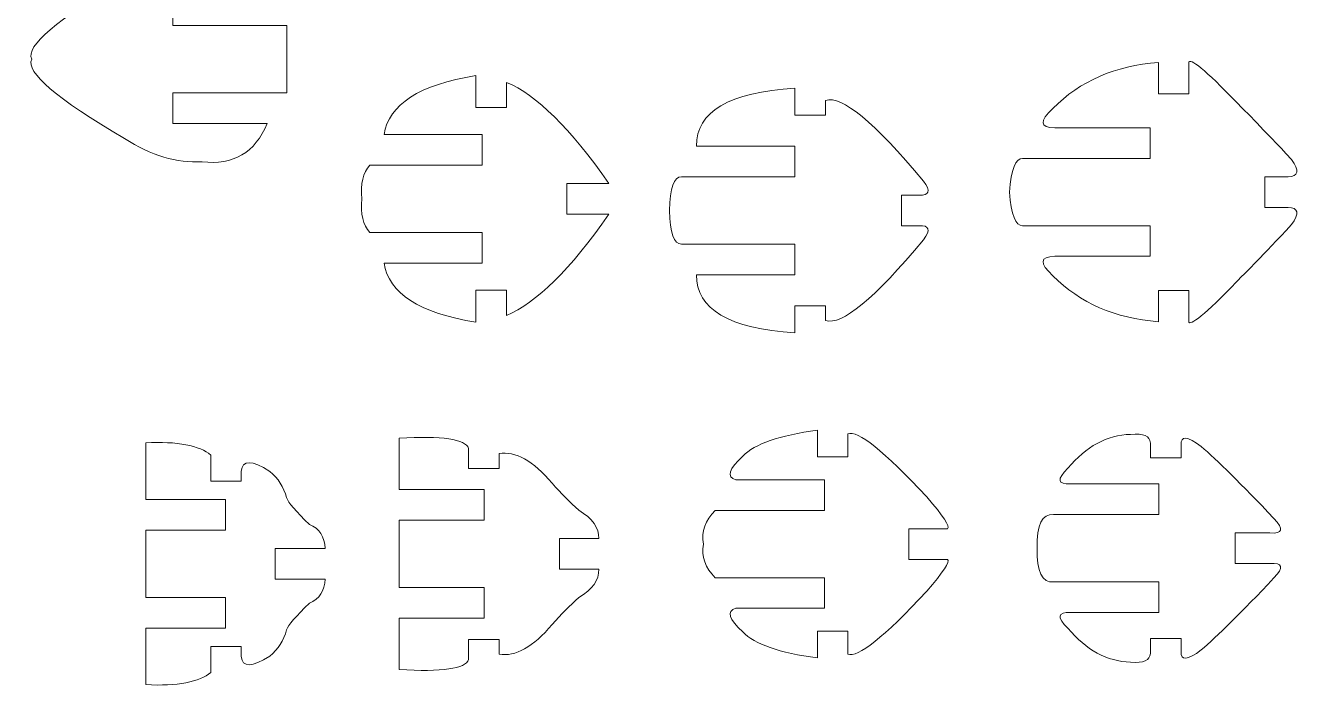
# Model space of a CAD drawing. Header units: inches. Extents: x -299 to 294, y -109 to 223.
# Drawn here: x -299.5 to -183.1, y -105.6 to -45.2 of the extents above; entities that cross this region are included whole.
import ezdxf

# ---------------------------------------------------------------- set-up
doc = ezdxf.new("R2010")
doc.units = ezdxf.units.IN
doc.header["$MEASUREMENT"] = 0
doc.layers.add('Layer 1', color=7, linetype='Continuous')

msp = doc.modelspace()

# ---------------------------------------------------------------- linework, layer by layer
at = {"layer": 'Layer 1', "color": 1, "lineweight": 9}
for points, knots in [([(-277.4066, -42.3872), (-278.5217, -39.7238), (-280.509, -38.5564), (-283.3689, -38.8852), (-283.3689, -38.8852), (-285.6628, -38.756), (-288.0219, -39.4655), (-290.4455, -41.0137), (-290.4455, -41.0137), (-296.6661, -44.6614), (-299.4937, -47.0766), (-298.9282, -48.2592)], [0, 0, 0, 0, 0.33333333, 0.33333333, 0.33333333, 0.33333334, 0.66666667, 0.66666667, 0.66666667, 0.66666668, 1, 1, 1, 1]), ([(-277.4064, -42.3872), (-277.4064, -42.3872), (-286.038, -42.3872), (-286.038, -42.3872), (-286.038, -42.3872), (-286.038, -42.3872), (-286.038, -45.1811), (-286.038, -45.1811), (-286.038, -45.1811), (-286.038, -45.1811), (-275.6132, -45.1811), (-275.6132, -45.1811)], [0, 0, 0, 0, 0.33333333, 0.33333333, 0.33333333, 0.33333334, 0.66666667, 0.66666667, 0.66666667, 0.66666668, 1, 1, 1, 1]), ([(-277.4066, -54.1312), (-278.5217, -56.7947), (-280.509, -57.962), (-283.3689, -57.6332), (-283.3689, -57.6332), (-285.6628, -57.7625), (-288.0219, -57.053), (-290.4455, -55.5048), (-290.4455, -55.5048), (-296.6661, -51.8571), (-299.4937, -49.4419), (-298.9282, -48.2592)], [0, 0, 0, 0, 0.33333333, 0.33333333, 0.33333333, 0.33333334, 0.66666667, 0.66666667, 0.66666667, 0.66666668, 1, 1, 1, 1]), ([(-205.4507, -54.5249), (-206.8402, -54.4954), (-206.9048, -53.9054), (-205.6445, -52.7541), (-205.6445, -52.7541), (-203.1703, -50.2549), (-199.9573, -48.8518), (-196.0055, -48.5454)], [0, 0, 0, 0, 0.5, 0.5, 0.5, 0.50000001, 1, 1, 1, 1]), ([(-193.2114, -48.5022), (-193.2114, -48.5022), (-193.2114, -51.4151), (-193.2114, -51.4151), (-193.2114, -51.4151), (-193.2114, -51.4151), (-196.0055, -51.4151), (-196.0055, -51.4151), (-196.0055, -51.4151), (-196.0055, -51.4151), (-196.0055, -48.5454), (-196.0055, -48.5454)], [0, 0, 0, 0, 0.33333333, 0.33333333, 0.33333333, 0.33333334, 0.66666667, 0.66666667, 0.66666667, 0.66666668, 1, 1, 1, 1]), ([(-255.5462, -50.3747), (-255.5462, -50.3747), (-255.546, -52.676), (-255.546, -52.676), (-255.546, -52.676), (-255.546, -52.676), (-258.34, -52.676), (-258.34, -52.676), (-258.34, -52.676), (-258.34, -52.676), (-258.34, -49.7457), (-258.34, -49.7457)], [0, 0, 0, 0, 0.33333333, 0.33333333, 0.33333333, 0.33333334, 0.66666667, 0.66666667, 0.66666667, 0.66666668, 1, 1, 1, 1]), ([(-226.4075, -52.0284), (-226.4075, -52.0284), (-226.4077, -53.3744), (-226.4077, -53.3744), (-226.4077, -53.3744), (-226.4077, -53.3744), (-229.2017, -53.3744), (-229.2017, -53.3744), (-229.2017, -53.3744), (-229.2017, -53.3744), (-229.2017, -50.8913), (-229.2017, -50.8913)], [0, 0, 0, 0, 0.33333333, 0.33333333, 0.33333333, 0.33333334, 0.66666667, 0.66666667, 0.66666667, 0.66666668, 1, 1, 1, 1]), ([(-277.4064, -54.1312), (-277.4064, -54.1312), (-286.038, -54.1312), (-286.038, -54.1312), (-286.038, -54.1312), (-286.038, -54.1312), (-286.038, -51.3373), (-286.038, -51.3373), (-286.038, -51.3373), (-286.038, -51.3373), (-275.6132, -51.3373), (-275.6132, -51.3373)], [0, 0, 0, 0, 0.33333333, 0.33333333, 0.33333333, 0.33333334, 0.66666667, 0.66666667, 0.66666667, 0.66666668, 1, 1, 1, 1]), ([(-217.8835, -60.6807), (-216.9305, -60.7277), (-216.7849, -60.3028), (-217.4473, -59.4053), (-217.4473, -59.4053), (-221.9575, -53.9955), (-224.9443, -51.5365), (-226.4075, -52.0284)], [0, 0, 0, 0, 0.5, 0.5, 0.5, 0.50000001, 1, 1, 1, 1]), ([(-184.1473, -58.9997), (-183.2186, -58.9703), (-183.1133, -58.4445), (-183.8323, -57.4225), (-183.8323, -57.4225), (-186.5711, -54.526), (-188.0655, -52.9718), (-188.3156, -52.7596)], [0, 0, 0, 0, 0.5, 0.5, 0.5, 0.50000001, 1, 1, 1, 1]), ([(-205.4507, -54.5249), (-205.4507, -54.5249), (-196.7423, -54.5249), (-196.7423, -54.5249), (-196.7423, -54.5249), (-196.7423, -54.5249), (-196.7423, -57.3188), (-196.7423, -57.3188), (-196.7423, -57.3188), (-196.7423, -57.3188), (-208.4073, -57.3188), (-208.4073, -57.3188)], [0, 0, 0, 0, 0.33333333, 0.33333333, 0.33333333, 0.33333334, 0.66666667, 0.66666667, 0.66666667, 0.66666668, 1, 1, 1, 1]), ([(-266.743, -55.1461), (-266.743, -55.1461), (-257.7702, -55.1461), (-257.7702, -55.1461), (-257.7702, -55.1461), (-257.7702, -55.1461), (-257.7702, -57.94), (-257.7702, -57.94), (-257.7702, -57.94), (-257.7702, -57.94), (-268.0516, -57.94), (-268.0516, -57.94)], [0, 0, 0, 0, 0.33333333, 0.33333333, 0.33333333, 0.33333334, 0.66666667, 0.66666667, 0.66666667, 0.66666668, 1, 1, 1, 1]), ([(-238.1935, -56.2054), (-238.1935, -56.2054), (-229.2239, -56.2054), (-229.2239, -56.2054), (-229.2239, -56.2054), (-229.2239, -56.2054), (-229.2239, -58.9993), (-229.2239, -58.9993), (-229.2239, -58.9993), (-229.2239, -58.9993), (-239.5748, -58.9991), (-239.5748, -58.9991)], [0, 0, 0, 0, 0.33333333, 0.33333333, 0.33333333, 0.33333334, 0.66666667, 0.66666667, 0.66666667, 0.66666668, 1, 1, 1, 1]), ([(-184.1473, -58.9997), (-184.1473, -58.9997), (-186.2684, -58.9997), (-186.2684, -58.9997), (-186.2684, -58.9997), (-186.2684, -58.9997), (-186.2684, -61.7936), (-186.2684, -61.7936), (-186.2684, -61.7936), (-186.2684, -61.7936), (-184.1473, -61.7936), (-184.1473, -61.7936)], [0, 0, 0, 0, 0.33333333, 0.33333333, 0.33333333, 0.33333334, 0.66666667, 0.66666667, 0.66666667, 0.66666668, 1, 1, 1, 1]), ([(-246.191, -59.6214), (-246.191, -59.6214), (-250.0424, -59.6218), (-250.0424, -59.6218), (-250.0424, -59.6218), (-250.0424, -59.6218), (-250.0424, -62.4157), (-250.0424, -62.4157), (-250.0424, -62.4157), (-250.0424, -62.4157), (-246.191, -62.4157), (-246.191, -62.4157)], [0, 0, 0, 0, 0.33333333, 0.33333333, 0.33333333, 0.33333334, 0.66666667, 0.66666667, 0.66666667, 0.66666668, 1, 1, 1, 1]), ([(-217.8835, -60.6807), (-217.8835, -60.6807), (-219.4831, -60.6807), (-219.4831, -60.6807), (-219.4831, -60.6807), (-219.4831, -60.6807), (-219.4831, -63.4746), (-219.4831, -63.4746), (-219.4831, -63.4746), (-219.4831, -63.4746), (-217.8835, -63.4746), (-217.8835, -63.4746)], [0, 0, 0, 0, 0.33333333, 0.33333333, 0.33333333, 0.33333334, 0.66666667, 0.66666667, 0.66666667, 0.66666668, 1, 1, 1, 1]), ([(-184.1473, -61.7936), (-183.2186, -61.8231), (-183.1133, -62.3489), (-183.8323, -63.3709), (-183.8323, -63.3709), (-186.5711, -66.2673), (-188.0655, -67.8216), (-188.3156, -68.0337)], [0, 0, 0, 0, 0.5, 0.5, 0.5, 0.50000001, 1, 1, 1, 1]), ([(-217.8835, -63.4746), (-216.9305, -63.4277), (-216.7849, -63.8525), (-217.4473, -64.75), (-217.4473, -64.75), (-221.9575, -70.1598), (-224.9443, -72.6188), (-226.4075, -72.1269)], [0, 0, 0, 0, 0.5, 0.5, 0.5, 0.50000001, 1, 1, 1, 1]), ([(-205.4507, -66.2685), (-205.4507, -66.2685), (-196.7423, -66.2685), (-196.7423, -66.2685), (-196.7423, -66.2685), (-196.7423, -66.2685), (-196.7423, -63.4746), (-196.7423, -63.4746), (-196.7423, -63.4746), (-196.7423, -63.4746), (-208.4073, -63.4746), (-208.4073, -63.4746)], [0, 0, 0, 0, 0.33333333, 0.33333333, 0.33333333, 0.33333334, 0.66666667, 0.66666667, 0.66666667, 0.66666668, 1, 1, 1, 1]), ([(-266.743, -66.891), (-266.743, -66.891), (-257.7702, -66.891), (-257.7702, -66.891), (-257.7702, -66.891), (-257.7702, -66.891), (-257.7702, -64.0971), (-257.7702, -64.0971), (-257.7702, -64.0971), (-257.7702, -64.0971), (-268.0516, -64.0971), (-268.0516, -64.0971)], [0, 0, 0, 0, 0.33333333, 0.33333333, 0.33333333, 0.33333334, 0.66666667, 0.66666667, 0.66666667, 0.66666668, 1, 1, 1, 1]), ([(-238.1935, -67.9499), (-238.1935, -67.9499), (-229.2239, -67.9499), (-229.2239, -67.9499), (-229.2239, -67.9499), (-229.2239, -67.9499), (-229.2239, -65.156), (-229.2239, -65.156), (-229.2239, -65.156), (-229.2239, -65.156), (-239.5748, -65.1562), (-239.5748, -65.1562)], [0, 0, 0, 0, 0.33333333, 0.33333333, 0.33333333, 0.33333334, 0.66666667, 0.66666667, 0.66666667, 0.66666668, 1, 1, 1, 1]), ([(-205.4507, -66.2685), (-206.8402, -66.298), (-206.9048, -66.888), (-205.6445, -68.0392), (-205.6445, -68.0392), (-203.1703, -70.5385), (-199.9573, -71.9415), (-196.0055, -72.2479)], [0, 0, 0, 0, 0.5, 0.5, 0.5, 0.50000001, 1, 1, 1, 1]), ([(-255.5462, -71.6624), (-255.5462, -71.6624), (-255.546, -69.3611), (-255.546, -69.3611), (-255.546, -69.3611), (-255.546, -69.3611), (-258.34, -69.3611), (-258.34, -69.3611), (-258.34, -69.3611), (-258.34, -69.3611), (-258.34, -72.2914), (-258.34, -72.2914)], [0, 0, 0, 0, 0.33333333, 0.33333333, 0.33333333, 0.33333334, 0.66666667, 0.66666667, 0.66666667, 0.66666668, 1, 1, 1, 1]), ([(-193.2114, -72.2912), (-193.2114, -72.2912), (-193.2114, -69.3782), (-193.2114, -69.3782), (-193.2114, -69.3782), (-193.2114, -69.3782), (-196.0055, -69.3782), (-196.0055, -69.3782), (-196.0055, -69.3782), (-196.0055, -69.3782), (-196.0055, -72.2479), (-196.0055, -72.2479)], [0, 0, 0, 0, 0.33333333, 0.33333333, 0.33333333, 0.33333334, 0.66666667, 0.66666667, 0.66666667, 0.66666668, 1, 1, 1, 1]), ([(-226.4075, -72.1269), (-226.4075, -72.1269), (-226.4077, -70.7809), (-226.4077, -70.7809), (-226.4077, -70.7809), (-226.4077, -70.7809), (-229.2017, -70.7809), (-229.2017, -70.7809), (-229.2017, -70.7809), (-229.2017, -70.7809), (-229.2017, -73.264), (-229.2017, -73.264)], [0, 0, 0, 0, 0.33333333, 0.33333333, 0.33333333, 0.33333334, 0.66666667, 0.66666667, 0.66666667, 0.66666668, 1, 1, 1, 1]), ([(-227.1563, -82.1542), (-230.6235, -82.6221), (-232.8887, -83.4121), (-233.9522, -84.5247), (-233.9522, -84.5247), (-235.2526, -85.7057), (-235.4706, -86.4272), (-234.6063, -86.6886)], [0, 0, 0, 0, 0.5, 0.5, 0.5, 0.50000001, 1, 1, 1, 1]), ([(-224.3622, -82.4982), (-224.3622, -82.4982), (-224.3622, -84.5934), (-224.3622, -84.5934), (-224.3622, -84.5934), (-224.3622, -84.5934), (-227.1563, -84.5934), (-227.1563, -84.5934), (-227.1563, -84.5934), (-227.1563, -84.5934), (-227.1563, -82.1542), (-227.1563, -82.1542)], [0, 0, 0, 0, 0.33333333, 0.33333333, 0.33333333, 0.33333334, 0.66666667, 0.66666667, 0.66666667, 0.66666668, 1, 1, 1, 1]), ([(-215.2628, -91.1635), (-215.0239, -90.9639), (-215.6552, -89.9944), (-217.1566, -88.2549), (-217.1566, -88.2549), (-221.0883, -84.0462), (-223.4901, -82.1273), (-224.3622, -82.4982)], [0, 0, 0, 0, 0.5, 0.5, 0.5, 0.50000001, 1, 1, 1, 1]), ([(-204.0206, -87.0693), (-205.2324, -87.1141), (-205.3133, -86.6348), (-204.263, -85.6305), (-204.263, -85.6305), (-202.615, -83.6313), (-200.7084, -82.5993), (-198.5434, -82.5347)], [0, 0, 0, 0, 0.5, 0.5, 0.5, 0.50000001, 1, 1, 1, 1]), ([(-259.0185, -83.8152), (-259.3169, -82.9604), (-261.4334, -82.6543), (-265.3674, -82.8961), (-265.3674, -82.8961), (-265.3674, -84.5188), (-265.3674, -85.9662), (-265.3674, -87.589)], [0, 0, 0, 0, 0.5, 0.5, 0.5, 0.50000001, 1, 1, 1, 1]), ([(-193.9386, -83.4968), (-193.9386, -83.4968), (-193.9386, -84.6783), (-193.9386, -84.6783), (-193.9386, -84.6783), (-193.9386, -84.6783), (-196.7327, -84.6783), (-196.7327, -84.6783), (-196.7327, -84.6783), (-196.7327, -84.6783), (-196.7327, -83.3275), (-196.7327, -83.3275)], [0, 0, 0, 0, 0.33333333, 0.33333333, 0.33333333, 0.33333334, 0.66666667, 0.66666667, 0.66666667, 0.66666668, 1, 1, 1, 1]), ([(-185.8196, -91.5445), (-184.6484, -91.6402), (-184.527, -91.199), (-185.456, -90.2211), (-185.456, -90.2211), (-188.4452, -87.0605), (-190.6586, -84.8674), (-192.0965, -83.6419)], [0, 0, 0, 0, 0.5, 0.5, 0.5, 0.50000001, 1, 1, 1, 1]), ([(-279.7819, -85.902), (-279.7819, -85.902), (-279.7819, -86.8027), (-279.7819, -86.8027), (-279.7819, -86.8027), (-279.7819, -86.8027), (-282.5759, -86.8027), (-282.5759, -86.8027), (-282.5759, -86.8027), (-282.5759, -86.8027), (-282.5759, -84.4239), (-282.5759, -84.4239)], [0, 0, 0, 0, 0.33333333, 0.33333333, 0.33333333, 0.33333334, 0.66666667, 0.66666667, 0.66666667, 0.66666668, 1, 1, 1, 1]), ([(-279.7819, -85.9018), (-279.6848, -84.8613), (-278.8123, -84.8694), (-277.1644, -85.9259), (-277.1644, -85.9259), (-276.4133, -86.5466), (-275.9041, -87.3449), (-275.6376, -88.3205), (-275.6376, -88.3205), (-275.4922, -88.764), (-274.7974, -89.5784), (-273.5532, -90.7636), (-273.5532, -90.7636), (-272.6404, -91.1586), (-272.1637, -91.8924), (-272.1232, -92.9647)], [0, 0, 0, 0, 0.25, 0.25, 0.25, 0.25000001, 0.5, 0.5, 0.5, 0.50000001, 0.75, 0.75, 0.75, 0.75000001, 1, 1, 1, 1]), ([(-256.2245, -84.299), (-256.2245, -84.299), (-256.2245, -85.6441), (-256.2245, -85.6441), (-256.2245, -85.6441), (-256.2245, -85.6441), (-259.0185, -85.6441), (-259.0185, -85.6441), (-259.0185, -85.6441), (-259.0185, -85.6441), (-259.0185, -83.8154), (-259.0185, -83.8154)], [0, 0, 0, 0, 0.33333333, 0.33333333, 0.33333333, 0.33333334, 0.66666667, 0.66666667, 0.66666667, 0.66666668, 1, 1, 1, 1]), ([(-234.6063, -86.6886), (-234.6063, -86.6886), (-226.4921, -86.6886), (-226.4921, -86.6886), (-226.4921, -86.6886), (-226.4921, -86.6886), (-226.4921, -89.4825), (-226.4921, -89.4825), (-226.4921, -89.4825), (-226.4921, -89.4825), (-236.4967, -89.4825), (-236.4967, -89.4825)], [0, 0, 0, 0, 0.33333333, 0.33333333, 0.33333333, 0.33333334, 0.66666667, 0.66666667, 0.66666667, 0.66666668, 1, 1, 1, 1]), ([(-204.0204, -87.0693), (-204.0204, -87.0693), (-195.9691, -87.0693), (-195.9691, -87.0693), (-195.9691, -87.0693), (-195.9691, -87.0693), (-195.9691, -89.8632), (-195.9691, -89.8632), (-195.9691, -89.8632), (-195.9691, -89.8632), (-205.5717, -89.863), (-205.5717, -89.863)], [0, 0, 0, 0, 0.33333333, 0.33333333, 0.33333333, 0.33333334, 0.66666667, 0.66666667, 0.66666667, 0.66666668, 1, 1, 1, 1]), ([(-265.3674, -87.589), (-265.3674, -87.589), (-257.607, -87.589), (-257.607, -87.589), (-257.607, -87.589), (-257.607, -87.589), (-257.607, -90.3829), (-257.607, -90.3829), (-257.607, -90.3829), (-257.607, -90.3829), (-265.3674, -90.3829), (-265.3674, -90.3829)], [0, 0, 0, 0, 0.33333333, 0.33333333, 0.33333333, 0.33333334, 0.66666667, 0.66666667, 0.66666667, 0.66666668, 1, 1, 1, 1]), ([(-288.5067, -88.4898), (-288.5067, -88.4898), (-281.217, -88.4898), (-281.217, -88.4898), (-281.217, -88.4898), (-281.217, -88.4898), (-281.217, -91.2837), (-281.217, -91.2837), (-281.217, -91.2837), (-281.217, -91.2837), (-288.5067, -91.2837), (-288.5067, -91.2837)], [0, 0, 0, 0, 0.33333333, 0.33333333, 0.33333333, 0.33333334, 0.66666667, 0.66666667, 0.66666667, 0.66666668, 1, 1, 1, 1]), ([(-215.2628, -91.1635), (-215.2628, -91.1635), (-218.808, -91.1635), (-218.808, -91.1635), (-218.808, -91.1635), (-218.808, -91.1635), (-218.808, -93.9574), (-218.808, -93.9574), (-218.808, -93.9574), (-218.808, -93.9574), (-215.2628, -93.9574), (-215.2628, -93.9574)], [0, 0, 0, 0, 0.33333333, 0.33333333, 0.33333333, 0.33333334, 0.66666667, 0.66666667, 0.66666667, 0.66666668, 1, 1, 1, 1]), ([(-185.8196, -91.5445), (-185.8196, -91.5445), (-188.9978, -91.5445), (-188.9978, -91.5445), (-188.9978, -91.5445), (-188.9978, -91.5445), (-188.9978, -94.3384), (-188.9978, -94.3384), (-188.9978, -94.3384), (-188.9978, -94.3384), (-185.8196, -94.3384), (-185.8196, -94.3384)], [0, 0, 0, 0, 0.33333333, 0.33333333, 0.33333333, 0.33333334, 0.66666667, 0.66666667, 0.66666667, 0.66666668, 1, 1, 1, 1]), ([(-272.1232, -95.7586), (-272.1232, -95.7586), (-276.6908, -95.7586), (-276.6908, -95.7586), (-276.6908, -95.7586), (-276.6908, -95.7586), (-276.6908, -92.9647), (-276.6908, -92.9647), (-276.6908, -92.9647), (-276.6908, -92.9647), (-272.1232, -92.9647), (-272.1232, -92.9647)], [0, 0, 0, 0, 0.33333333, 0.33333333, 0.33333333, 0.33333334, 0.66666667, 0.66666667, 0.66666667, 0.66666668, 1, 1, 1, 1]), ([(-247.1329, -92.0639), (-247.1329, -92.0639), (-250.6989, -92.0639), (-250.6989, -92.0639), (-250.6989, -92.0639), (-250.6989, -92.0639), (-250.6989, -94.8578), (-250.6989, -94.8578), (-250.6989, -94.8578), (-250.6989, -94.8578), (-247.1329, -94.8578), (-247.1329, -94.8578)], [0, 0, 0, 0, 0.33333333, 0.33333333, 0.33333333, 0.33333334, 0.66666667, 0.66666667, 0.66666667, 0.66666668, 1, 1, 1, 1]), ([(-215.2628, -93.9574), (-215.0239, -94.1569), (-215.6552, -95.1265), (-217.1566, -96.866), (-217.1566, -96.866), (-221.0883, -101.0747), (-223.4901, -102.9935), (-224.3622, -102.6227)], [0, 0, 0, 0, 0.5, 0.5, 0.5, 0.50000001, 1, 1, 1, 1]), ([(-185.8196, -94.3384), (-184.6484, -94.2428), (-184.527, -94.6839), (-185.456, -95.6619), (-185.456, -95.6619), (-188.4452, -98.8225), (-190.6586, -101.0156), (-192.0965, -102.2411)], [0, 0, 0, 0, 0.5, 0.5, 0.5, 0.50000001, 1, 1, 1, 1]), ([(-279.7819, -102.8215), (-279.6848, -103.8619), (-278.8123, -103.8539), (-277.1644, -102.7973), (-277.1644, -102.7973), (-276.4133, -102.1766), (-275.9041, -101.3784), (-275.6376, -100.4027), (-275.6376, -100.4027), (-275.4922, -99.9592), (-274.7974, -99.1449), (-273.5532, -97.9597), (-273.5532, -97.9597), (-272.6404, -97.5647), (-272.1637, -96.8308), (-272.1232, -95.7586)], [0, 0, 0, 0, 0.25, 0.25, 0.25, 0.25000001, 0.5, 0.5, 0.5, 0.50000001, 0.75, 0.75, 0.75, 0.75000001, 1, 1, 1, 1]), ([(-265.3674, -99.333), (-265.3674, -99.333), (-257.607, -99.333), (-257.607, -99.333), (-257.607, -99.333), (-257.607, -99.333), (-257.607, -96.5391), (-257.607, -96.5391), (-257.607, -96.5391), (-257.607, -96.5391), (-265.3674, -96.5391), (-265.3674, -96.5391)], [0, 0, 0, 0, 0.33333333, 0.33333333, 0.33333333, 0.33333334, 0.66666667, 0.66666667, 0.66666667, 0.66666668, 1, 1, 1, 1]), ([(-234.6063, -98.4322), (-234.6063, -98.4322), (-226.4921, -98.4322), (-226.4921, -98.4322), (-226.4921, -98.4322), (-226.4921, -98.4322), (-226.4921, -95.6384), (-226.4921, -95.6384), (-226.4921, -95.6384), (-226.4921, -95.6384), (-236.4967, -95.6384), (-236.4967, -95.6384)], [0, 0, 0, 0, 0.33333333, 0.33333333, 0.33333333, 0.33333334, 0.66666667, 0.66666667, 0.66666667, 0.66666668, 1, 1, 1, 1]), ([(-204.0204, -98.8137), (-204.0204, -98.8137), (-195.9691, -98.8137), (-195.9691, -98.8137), (-195.9691, -98.8137), (-195.9691, -98.8137), (-195.9691, -96.0198), (-195.9691, -96.0198), (-195.9691, -96.0198), (-195.9691, -96.0198), (-205.5717, -96.02), (-205.5717, -96.02)], [0, 0, 0, 0, 0.33333333, 0.33333333, 0.33333333, 0.33333334, 0.66666667, 0.66666667, 0.66666667, 0.66666668, 1, 1, 1, 1]), ([(-288.5067, -100.2338), (-288.5067, -100.2338), (-281.217, -100.2338), (-281.217, -100.2338), (-281.217, -100.2338), (-281.217, -100.2338), (-281.217, -97.4399), (-281.217, -97.4399), (-281.217, -97.4399), (-281.217, -97.4399), (-288.5067, -97.4399), (-288.5067, -97.4399)], [0, 0, 0, 0, 0.33333333, 0.33333333, 0.33333333, 0.33333334, 0.66666667, 0.66666667, 0.66666667, 0.66666668, 1, 1, 1, 1]), ([(-227.1563, -102.9666), (-230.6235, -102.4988), (-232.8887, -101.7087), (-233.9522, -100.5962), (-233.9522, -100.5962), (-235.2526, -99.4151), (-235.4706, -98.6937), (-234.6063, -98.4322)], [0, 0, 0, 0, 0.5, 0.5, 0.5, 0.50000001, 1, 1, 1, 1]), ([(-204.0206, -98.8137), (-205.2324, -98.7689), (-205.3133, -99.2482), (-204.263, -100.2525), (-204.263, -100.2525), (-202.615, -102.2517), (-200.7084, -103.2837), (-198.5434, -103.3483)], [0, 0, 0, 0, 0.5, 0.5, 0.5, 0.50000001, 1, 1, 1, 1]), ([(-259.0185, -103.1065), (-259.3169, -103.9613), (-261.4334, -104.2673), (-265.3674, -104.0255), (-265.3674, -104.0255), (-265.3674, -102.4029), (-265.3674, -100.9559), (-265.3674, -99.333)], [0, 0, 0, 0, 0.5, 0.5, 0.5, 0.50000001, 1, 1, 1, 1]), ([(-224.3622, -102.6227), (-224.3622, -102.6227), (-224.3622, -100.5275), (-224.3622, -100.5275), (-224.3622, -100.5275), (-224.3622, -100.5275), (-227.1563, -100.5275), (-227.1563, -100.5275), (-227.1563, -100.5275), (-227.1563, -100.5275), (-227.1563, -102.9666), (-227.1563, -102.9666)], [0, 0, 0, 0, 0.33333333, 0.33333333, 0.33333333, 0.33333334, 0.66666667, 0.66666667, 0.66666667, 0.66666668, 1, 1, 1, 1]), ([(-193.9386, -102.3862), (-193.9386, -102.3862), (-193.9386, -101.2047), (-193.9386, -101.2047), (-193.9386, -101.2047), (-193.9386, -101.2047), (-196.7327, -101.2047), (-196.7327, -101.2047), (-196.7327, -101.2047), (-196.7327, -101.2047), (-196.7327, -102.5555), (-196.7327, -102.5555)], [0, 0, 0, 0, 0.33333333, 0.33333333, 0.33333333, 0.33333334, 0.66666667, 0.66666667, 0.66666667, 0.66666668, 1, 1, 1, 1]), ([(-279.7819, -102.8213), (-279.7819, -102.8213), (-279.7819, -101.9205), (-279.7819, -101.9205), (-279.7819, -101.9205), (-279.7819, -101.9205), (-282.5759, -101.9205), (-282.5759, -101.9205), (-282.5759, -101.9205), (-282.5759, -101.9205), (-282.5759, -104.2993), (-282.5759, -104.2993)], [0, 0, 0, 0, 0.33333333, 0.33333333, 0.33333333, 0.33333334, 0.66666667, 0.66666667, 0.66666667, 0.66666668, 1, 1, 1, 1]), ([(-256.2245, -102.6227), (-256.2245, -102.6227), (-256.2245, -101.2776), (-256.2245, -101.2776), (-256.2245, -101.2776), (-256.2245, -101.2776), (-259.0185, -101.2776), (-259.0185, -101.2776), (-259.0185, -101.2776), (-259.0185, -101.2776), (-259.0185, -103.1063), (-259.0185, -103.1063)], [0, 0, 0, 0, 0.33333333, 0.33333333, 0.33333333, 0.33333334, 0.66666667, 0.66666667, 0.66666667, 0.66666668, 1, 1, 1, 1])]:
    msp.add_open_spline(points, degree=3, knots=knots, dxfattribs=at)
for points in [[(-275.6132, -48.259), (-275.6132, -47.2331), (-275.6132, -46.2072), (-275.6132, -45.1811)], [(-275.6132, -48.2594), (-275.6132, -49.2853), (-275.6132, -50.3112), (-275.6132, -51.3373)], [(-193.2114, -48.5022), (-192.9692, -48.1797), (-191.3371, -49.5986), (-188.3156, -52.7596)], [(-258.34, -49.7459), (-263.5117, -50.5904), (-266.3124, -52.3906), (-266.743, -55.1461)], [(-246.191, -59.6214), (-249.7293, -54.5675), (-252.8478, -51.4854), (-255.5462, -50.3747)], [(-229.2017, -50.8915), (-235.2203, -51.281), (-238.2175, -53.0525), (-238.1933, -56.2054)], [(-268.0516, -57.94), (-268.6493, -58.6307), (-268.8917, -59.657), (-268.7788, -61.0186)], [(-209.6191, -60.3967), (-209.4415, -58.3276), (-209.0375, -57.3017), (-208.4073, -57.3188)], [(-240.6652, -62.0777), (-240.641, -60.0249), (-240.2774, -58.9988), (-239.5746, -58.9991)], [(-209.6191, -60.3967), (-209.4415, -62.4658), (-209.0375, -63.4917), (-208.4073, -63.4746)], [(-268.0516, -64.0971), (-268.6493, -63.4064), (-268.8917, -62.3801), (-268.7788, -61.0186)], [(-246.191, -62.4157), (-249.7293, -67.4696), (-252.8478, -70.5517), (-255.5462, -71.6624)], [(-240.6652, -62.0777), (-240.641, -64.1304), (-240.2774, -65.1566), (-239.5746, -65.1562)], [(-258.34, -72.2912), (-263.5117, -71.4467), (-266.3124, -69.6465), (-266.743, -66.891)], [(-229.2017, -73.2638), (-235.2203, -72.8743), (-238.2175, -71.1028), (-238.1933, -67.9499)], [(-193.2114, -72.2912), (-192.9692, -72.6137), (-191.3371, -71.1947), (-188.3156, -68.0337)], [(-198.5434, -82.5347), (-197.3697, -82.4241), (-196.7661, -82.6887), (-196.7327, -83.3275)], [(-282.5759, -84.4239), (-283.5706, -83.5695), (-285.6284, -83.1442), (-288.5069, -83.3214)], [(-288.5067, -88.4898), (-288.5067, -86.6605), (-288.5067, -85.1508), (-288.5067, -83.3212)], [(-193.9386, -83.4968), (-193.9708, -82.6422), (-193.3568, -82.6905), (-192.0965, -83.6419)], [(-256.2245, -84.299), (-254.7381, -84.0409), (-253.1223, -84.944), (-251.3774, -87.008)], [(-248.9538, -89.4753), (-249.7615, -88.7497), (-250.5694, -87.9273), (-251.3774, -87.008)], [(-248.9538, -89.4753), (-247.6864, -90.2179), (-247.0793, -91.0806), (-247.1329, -92.0639)], [(-237.563, -92.5604), (-237.7567, -91.4182), (-237.4013, -90.3923), (-236.4967, -89.4825)], [(-265.3674, -93.4608), (-265.3674, -92.5498), (-265.3674, -91.2941), (-265.3674, -90.3829)], [(-207.0744, -92.9415), (-207.1229, -90.7987), (-206.6222, -89.7726), (-205.5719, -89.863)], [(-288.5067, -94.3616), (-288.5067, -93.4424), (-288.5067, -92.2031), (-288.5067, -91.2837)], [(-237.563, -92.5604), (-237.7567, -93.7026), (-237.4013, -94.7285), (-236.4967, -95.6384)], [(-207.0744, -92.9415), (-207.1229, -95.0843), (-206.6222, -96.1104), (-205.5719, -96.02)], [(-265.3674, -93.4608), (-265.3674, -94.3718), (-265.3674, -95.6279), (-265.3674, -96.5391)], [(-288.5067, -94.3616), (-288.5067, -95.2809), (-288.5067, -96.5205), (-288.5067, -97.4399)], [(-248.9538, -97.4464), (-247.6864, -96.7037), (-247.0793, -95.8411), (-247.1329, -94.8578)], [(-248.9538, -97.4464), (-249.7615, -98.172), (-250.5694, -98.9944), (-251.3774, -99.9137)], [(-256.2245, -102.6227), (-254.7381, -102.8808), (-253.1223, -101.9777), (-251.3774, -99.9137)], [(-288.5067, -100.2338), (-288.5067, -102.0631), (-288.5067, -103.5724), (-288.5067, -105.4021)], [(-193.9386, -102.3862), (-193.9708, -103.2408), (-193.3568, -103.1925), (-192.0965, -102.2411)], [(-198.5434, -103.3483), (-197.3697, -103.4589), (-196.7661, -103.1943), (-196.7327, -102.5555)], [(-282.5759, -104.2993), (-283.5706, -105.1538), (-285.6284, -105.579), (-288.5069, -105.4019)]]:
    msp.add_open_spline(points, degree=3, dxfattribs=at)

doc.saveas('drawing.dxf')
